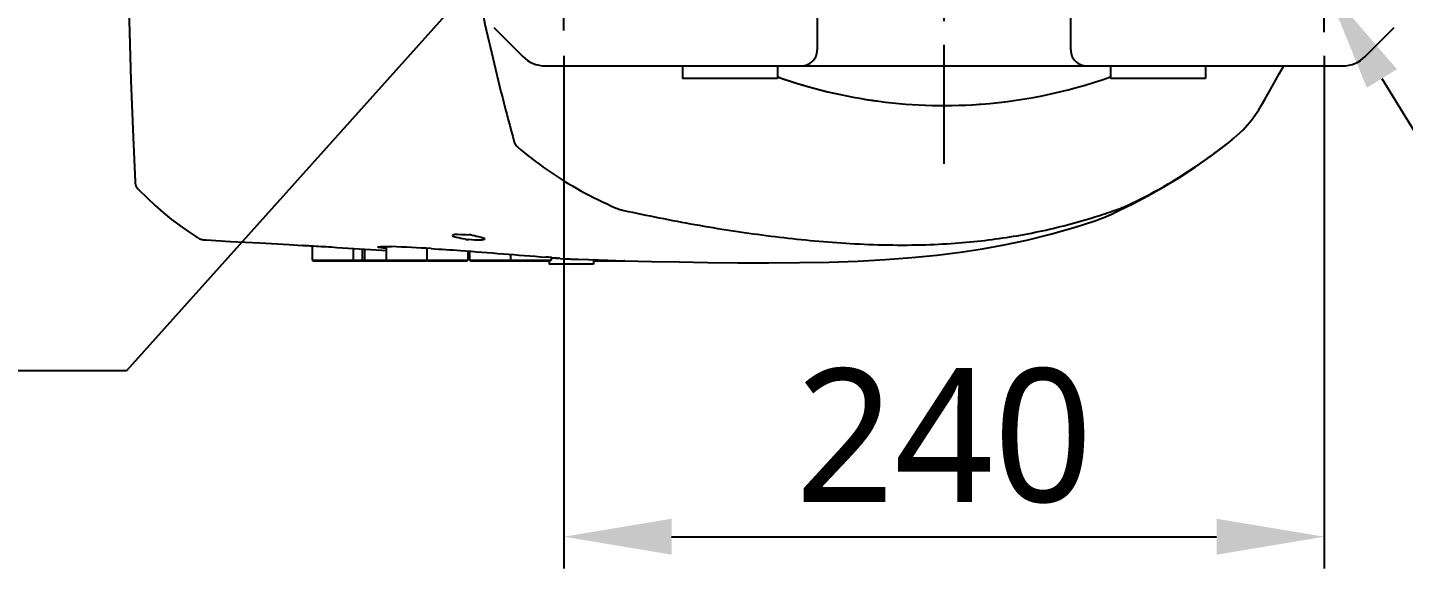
# Model space of a CAD drawing. Header units: millimetres. Extents: x 5828 to 6704, y 123 to 421.
# Drawn here: x 6407.11 to 6428.82, y 304.75 to 313.28 of the extents above; entities that cross this region are included whole.
import ezdxf
from ezdxf import colors
from ezdxf.entities.mleader import LeaderData, LeaderLine
from ezdxf.math import Vec2, Vec3

# ---------------------------------------------------------------- set-up
doc = ezdxf.new("R2010")
doc.units = ezdxf.units.MM
doc.linetypes.add('BANKLINE1', pattern=[5.5, 4, -1.5])
doc.linetypes.add('CENTER', pattern=[0.6, 0.375, -0.075, 0.075, -0.075])
doc.layers.add('00_COMPONENTS', color=7, linetype='BANKLINE1')
doc.layers.add('外形图', color=7, linetype='Continuous')
doc.styles.add('微软雅黑', font='msyh.ttc', dxfattribs={"height": 2.1})
doc.dimstyles.new('尺寸标注_1_20比例', dxfattribs={"dimtxt": 2.1, "dimasz": 1.7, "dimexe": 0.5, "dimexo": 0.4, "dimgap": 0.5, "dimtad": 1, "dimdec": 1, "dimlfac": 20, "dimdsep": 46, "dimtxsty": '微软雅黑', "dimcen": 0.09, "dimadec": 0, "dimazin": 0, "dimtp": 0.01, "dimtm": 0.01, "dimtfac": 1, "dimtdec": 1, "dimtofl": 0, "dimtmove": 0, "dimatfit": 3, "dimfxl": 1, "dimtolj": 1, "dimarcsym": 0})

# ---------------------------------------------------------------- blocks, each defined once
blk = doc.blocks.new('*D1520')
at = {"layer": '00_COMPONENTS', "color": 0, "linetype": 'ByBlock', "lineweight": -2, "ltscale": 20}
for p, q in [((6415.571, 312.834), (6415.571, 304.755)), ((6427.571, 312.834), (6427.571, 304.755)), ((6417.271, 305.255), (6425.871, 305.255))]:
    blk.add_line(p, q, dxfattribs=at)
at = {"layer": '00_COMPONENTS', "color": 0}
for points in [[(6417.271, 305.538), (6417.271, 304.972), (6415.571, 305.255)], [(6425.871, 304.972), (6425.871, 305.538), (6427.571, 305.255)]]:
    blk.add_solid(points, dxfattribs=at)
at = {"layer": 'Defpoints', "color": 0}
for p in [(6415.571, 313.234), (6427.571, 313.234), (6427.571, 305.255)]:
    blk.add_point(p, dxfattribs=at)
at = {"layer": '00_COMPONENTS', "color": 0, "insert": (6421.571, 306.84), "char_height": 2.1, "attachment_point": 5, "style": '微软雅黑'}
blk.add_mtext('\\A1;240', dxfattribs=at)

msp = doc.modelspace()

# ---------------------------------------------------------------- linework, layer by layer
at = {"layer": '00_COMPONENTS', "ltscale": 20}
for p, q in [((6415.5708, 313.2343), (6415.5708, 314.6224)), ((6427.5708, 313.209), (6427.5708, 314.5944))]:
    msp.add_line(p, q, dxfattribs=at)
at = {"layer": '外形图', "linetype": 'CENTER', "ltscale": 5}
msp.add_line((6421.5708, 311.1309), (6421.5708, 332.8238), dxfattribs=at)
at = {"layer": '外形图', "linetype": 'Continuous'}
for p, q in [((6419.5708, 315.1827), (6419.5708, 312.9261)), ((6423.5708, 312.9261), (6423.5708, 315.1827)), ((6414.4672, 313.2796), (6414.9243, 312.8225)), ((6428.2172, 312.8225), (6428.6743, 313.2796)), ((6415.2779, 312.6761), (6427.8637, 312.6761)), ((6417.4458, 312.6761), (6417.4458, 312.4761)), ((6418.9458, 312.6761), (6418.9458, 312.4761)), ((6424.1958, 312.6761), (6424.1958, 312.4761)), ((6425.6958, 312.6761), (6425.6958, 312.4761)), ((6418.9457, 312.4761), (6417.4459, 312.4761)), ((6425.6957, 312.4761), (6424.1959, 312.4761)), ((6426.0298, 311.4419), (6426.0586, 311.4646)), ((6426.0324, 311.444), (6426.1233, 311.5162)), ((6426.1195, 311.5132), (6426.1446, 311.5337)), ((6426.1196, 311.5132), (6426.1233, 311.5162)), ((6424.2366, 310.3496), (6424.32, 310.3888)), ((6409.7962, 309.9685), (6409.8059, 309.9627)), ((6409.8987, 309.9342), (6409.9031, 309.9338)), ((6409.9031, 309.9338), (6409.9075, 309.9334)), ((6409.9075, 309.9334), (6409.9121, 309.933)), ((6409.9121, 309.933), (6409.9167, 309.9327)), ((6409.9167, 309.9327), (6409.9214, 309.9323)), ((6409.9214, 309.9323), (6409.9288, 309.9319)), ((6409.9288, 309.9319), (6410.3116, 309.9102)), ((6411.448, 309.8467), (6411.4477, 309.8468)), ((6411.5987, 309.8396), (6411.5987, 309.6161)), ((6412.7697, 309.8286), (6412.7697, 309.6161)), ((6411.5987, 309.6161), (6412.2487, 309.6161)), ((6411.5987, 309.6161), (6411.6137, 309.6011)), ((6412.2487, 309.6161), (6412.2337, 309.6011)), ((6412.2487, 309.7994), (6412.2487, 309.6161)), ((6412.2487, 309.6161), (6412.3886, 309.6161)), ((6412.3886, 309.6161), (6412.3736, 309.6011)), ((6412.3886, 309.7905), (6412.3886, 309.6161)), ((6412.3886, 309.6161), (6412.4253, 309.6161)), ((6412.4253, 309.7882), (6412.4253, 309.6161)), ((6412.4253, 309.6161), (6412.7697, 309.6161)), ((6412.4253, 309.6161), (6412.4403, 309.6011)), ((6412.6089, 309.7768), (6412.7023, 309.7711)), ((6412.7023, 309.7711), (6412.7697, 309.767)), ((6412.7697, 309.797), (6412.7233, 309.8028)), ((6412.7697, 309.6161), (6413.4095, 309.6161)), ((6412.7697, 309.6161), (6412.7847, 309.6011)), ((6413.4146, 309.611), (6413.4047, 309.6011)), ((6413.4095, 309.8001), (6413.4095, 309.6161)), ((6413.4095, 309.6161), (6414.0595, 309.6161)), ((6413.4095, 309.6161), (6413.4245, 309.6011)), ((6414.0595, 309.6161), (6414.0445, 309.6011)), ((6414.0595, 309.7574), (6414.0595, 309.6161)), ((6414.0821, 309.6984), (6414.0595, 309.6996)), ((6414.0821, 309.7557), (6414.0821, 309.6161)), ((6414.0821, 309.6161), (6414.7321, 309.6161)), ((6414.0821, 309.6161), (6414.0971, 309.6011)), ((6414.7321, 309.6161), (6414.7171, 309.6011)), ((6414.727, 309.611), (6414.7369, 309.6011)), ((6414.7321, 309.7051), (6414.7321, 309.6161)), ((6414.7321, 309.6161), (6415.3719, 309.6161)), ((6415.3719, 309.6161), (6415.3569, 309.6011)), ((6415.3719, 309.6558), (6415.3719, 309.6161)), ((6415.4183, 309.643), (6415.3727, 309.6444)), ((6415.5121, 309.6382), (6415.599, 309.635)), ((6416.0388, 309.62), (6416.0388, 309.5511)), ((6411.6138, 309.6011), (6412.2337, 309.6011)), ((6412.2337, 309.6011), (6412.3736, 309.6011)), ((6412.3736, 309.6011), (6412.4403, 309.6011)), ((6412.4403, 309.6011), (6412.7847, 309.6011)), ((6412.7847, 309.6011), (6413.4047, 309.6011)), ((6413.4245, 309.6011), (6413.4047, 309.6011)), ((6413.4245, 309.6011), (6414.0445, 309.6011)), ((6414.0971, 309.6011), (6414.7171, 309.6011)), ((6414.7171, 309.6011), (6414.7369, 309.6011)), ((6414.7369, 309.6011), (6415.3569, 309.6011)), ((6415.3388, 309.6011), (6415.3388, 309.5511)), ((6416.0388, 309.5511), (6415.3388, 309.5511)), ((6416.0388, 309.6011), (6416.5278, 309.6011)), ((6416.5318, 309.6051), (6416.5278, 309.6011))]:
    msp.add_line(p, q, dxfattribs=at)
for points in [[(6408.7024, 313.7261), (6408.711, 313.3898), (6408.7395, 312.4497), (6408.7737, 311.551), (6408.8055, 310.8481)], [(6426.5812, 312.057), (6426.6319, 312.1453), (6426.7479, 312.3491), (6426.8615, 312.5512), (6426.9309, 312.6761)], [(6426.1446, 311.5337), (6426.292, 311.6702), (6426.4218, 311.8194), (6426.5358, 311.9817), (6426.5813, 312.0572)], [(6424.32, 310.3888), (6424.5584, 310.5063), (6424.7994, 310.6336), (6425.0418, 310.7707), (6425.2856, 310.9188), (6425.5323, 311.0797), (6425.7818, 311.2546), (6426.0324, 311.444)], [(6408.8055, 310.8481), (6408.8077, 310.8274), (6408.8125, 310.8066), (6408.8197, 310.7869), (6408.8289, 310.7685), (6408.8398, 310.752), (6408.8522, 310.7371), (6408.8551, 310.7341)], [(6408.8551, 310.7341), (6408.9959, 310.5939), (6409.125, 310.4733), (6409.2542, 310.3603), (6409.3831, 310.255), (6409.5115, 310.1577), (6409.639, 310.0684), (6409.7656, 309.987), (6409.7962, 309.9685)], [(6423.9333, 310.2282), (6423.9544, 310.2354), (6424.0192, 310.2588), (6424.09, 310.2861), (6424.1643, 310.3171), (6424.238, 310.3501)], [(6415.7949, 309.628), (6416.1295, 309.617), (6416.5322, 309.6051), (6416.9529, 309.5942), (6417.389, 309.5847), (6417.844, 309.5772), (6418.3189, 309.5723), (6418.805, 309.5711), (6419.2893, 309.5747), (6419.7597, 309.5841), (6420.2121, 309.5999), (6420.6454, 309.6229), (6421.0618, 309.6538), (6421.458, 309.6929), (6421.8306, 309.7394), (6422.1796, 309.7925), (6422.521, 309.8544), (6422.8751, 309.9295), (6423.2494, 310.0219), (6423.6389, 310.1331), (6423.9341, 310.2284)], [(6409.8059, 309.9627), (6409.8132, 309.9585), (6409.8196, 309.955), (6409.8252, 309.9521), (6409.8303, 309.9497), (6409.8349, 309.9477), (6409.839, 309.9461), (6409.8426, 309.9449), (6409.846, 309.9437), (6409.8492, 309.9428), (6409.8522, 309.9419), (6409.855, 309.9412), (6409.8578, 309.9405), (6409.8604, 309.9399), (6409.863, 309.9393), (6409.8655, 309.9388), (6409.8679, 309.9384), (6409.8702, 309.9379), (6409.8726, 309.9375), (6409.8748, 309.9372), (6409.8771, 309.9368), (6409.8793, 309.9365), (6409.8815, 309.9362), (6409.8836, 309.9359), (6409.8858, 309.9356), (6409.8879, 309.9354), (6409.8901, 309.9351), (6409.8922, 309.9349), (6409.8943, 309.9346), (6409.8987, 309.9342)], [(6410.3116, 309.9102), (6410.7764, 309.8843), (6411.2357, 309.8586), (6411.4477, 309.8465)]]:
    msp.add_lwpolyline(points, dxfattribs=at)
for centre, radius, start, end in [((6419.3208, 312.9261), 0.25, 269.99975, 0.00011), ((6423.8208, 312.9261), 0.25, 179.99989, 270.00025), ((6415.2779, 313.1761), 0.5, 225, 270), ((6427.8637, 313.1761), 0.5, 270, 315), ((6421.5708, 319.9261), 7.875, 250.53158, 262.4971), ((6421.5708, 319.9261), 7.875, 250.58985, 262.49655), ((6421.5708, 319.9261), 7.875, 273.21339, 289.47295), ((6421.5708, 319.9261), 7.875, 273.2403, 289.473), ((6421.016, 317.8401), 8.1286, 306.10431, 308.08341), ((6420.9972, 317.8662), 8.1608, 304.50093, 305.58558), ((6421.0088, 317.85), 8.1409, 305.58586, 306.10449), ((6421.2026, 319.1402), 9.2627, 289.04187, 289.85729), ((6411.6569, 278.5469), 31.3023, 86.66146, 87.81025), ((6414.2522, 311.7091), 1.7803, 262.26981, 264.15075), ((6413.8975, 308.4734), 1.55, 81.49816, 83.5811), ((6430.259, 593.9383), 284.7092, 266.303496, 266.445758), ((6414.4142, 297.5945), 12.0993, 85.44465, 85.85513), ((6417.434, 357.5716), 47.9717, 267.91511, 268.04186)]:
    msp.add_arc(centre, radius, start, end, dxfattribs=at)
at = {"layer": '外形图'}
msp.add_arc((6421.5708, 319.9261), 7.875, 262.49655, 274.80037, dxfattribs=at)
at = {"layer": '外形图', "linetype": 'Continuous'}
for points in [[(6414.2683, 313.5966), (6414.319, 313.3615), (6414.4254, 312.8909), (6414.6004, 312.1787), (6414.7251, 311.7096), (6414.7896, 311.4756)], [(6414.7896, 311.4756), (6414.7923, 311.4658), (6414.7995, 311.4471), (6414.816, 311.4213), (6414.8305, 311.4061), (6414.8387, 311.3991)], [(6414.8387, 311.3991), (6414.9865, 311.2726), (6415.2985, 311.0316), (6415.8245, 310.7047), (6416.2027, 310.5194), (6416.4, 310.4348)], [(6416.4, 310.4348), (6416.4133, 310.4291), (6416.4394, 310.4184), (6416.4768, 310.4067), (6416.503, 310.4005), (6416.5161, 310.3976)], [(6424.3489, 310.4282), (6424.361, 310.4326), (6424.3847, 310.4417), (6424.4185, 310.4556), (6424.4407, 310.4658), (6424.4515, 310.4708)], [(6415.599, 309.635), (6415.629, 309.6339), (6415.6589, 309.6328), (6415.6888, 309.6317)]]:
    msp.add_open_spline(points, degree=3, dxfattribs=at)
for points, knots in [([(6424.4515, 310.4708), (6424.6518, 310.565), (6425.0423, 310.7681), (6425.4225, 311.0057), (6425.6107, 311.1346), (6425.6197, 311.1407)], [0, 0, 0, 0, 0.4878327, 0.9756655, 1, 1, 1, 1]), ([(6416.5161, 310.3976), (6416.701, 310.3576), (6417.073, 310.2802), (6417.6416, 310.1732), (6418.209, 310.0792), (6418.7684, 309.9999), (6419.3173, 309.9362), (6419.8753, 309.8876), (6420.448, 309.8559), (6421.0782, 309.8481), (6421.6234, 309.8689), (6422.1046, 309.9095), (6422.5541, 309.9682), (6423.006, 310.0486), (6423.4612, 310.1525), (6423.8694, 310.2667), (6424.1208, 310.3485), (6424.2246, 310.3843)], [0, 0, 0, 0, 0.0679625, 0.1359251, 0.2038876, 0.2718502, 0.3398127, 0.4077753, 0.4757378, 0.5437004, 0.6116629, 0.6796254, 0.747588, 0.8155505, 0.8835131, 0.9514756, 1, 1, 1, 1]), ([(6411.4477, 309.8468), (6411.4483, 309.8518), (6411.4788, 309.8387), (6411.4921, 309.8451), (6411.5067, 309.8444)], [0, 0, 0, 0, 0.2547875, 1, 1, 1, 1]), ([(6411.5067, 309.8444), (6411.5315, 309.8432), (6411.6637, 309.8363), (6411.7959, 309.8284), (6411.9034, 309.8215)], [0, 0, 0, 0, 0.1868336, 1, 1, 1, 1]), ([(6412.6385, 309.8208), (6412.6385, 309.826), (6412.6681, 309.8249), (6412.7254, 309.8336), (6412.8007, 309.8283), (6412.8529, 309.8263)], [0, 0, 0, 0, 0.0718993, 0.2722954, 1, 1, 1, 1]), ([(6413.8208, 310.001), (6413.8208, 310.0263), (6413.9538, 310.0158), (6414.0121, 310.0202), (6414.0708, 310.0136)], [0, 0, 0, 0, 0.2993744, 1, 1, 1, 1]), ([(6414.0128, 309.9449), (6413.9662, 309.9513), (6413.9165, 309.9663), (6413.8208, 309.9807), (6413.8208, 310.001)], [0, 0, 0, 0, 0.6977634, 1, 1, 1, 1]), ([(6414.3208, 309.9474), (6414.3208, 309.94), (6414.2864, 309.9315), (6414.2134, 309.9276), (6414.1295, 309.932), (6414.0708, 309.938)], [0, 0, 0, 0, 0.0875127, 0.3020132, 1, 1, 1, 1]), ([(6414.1267, 310.0063), (6414.1737, 309.9993), (6414.2236, 309.982), (6414.3208, 309.968), (6414.3208, 309.9474)], [0, 0, 0, 0, 0.6975136, 1, 1, 1, 1]), ([(6412.7233, 309.8028), (6412.7022, 309.8055), (6412.6825, 309.8134), (6412.6384, 309.8131), (6412.6385, 309.8208)], [0, 0, 0, 0, 0.7325054, 1, 1, 1, 1]), ([(6413.4798, 309.796), (6413.6334, 309.787), (6414.2368, 309.7473), (6414.8392, 309.6948), (6415.2887, 309.6621)], [0, 0, 0, 0, 0.2545985, 1, 1, 1, 1]), ([(6415.3751, 309.6555), (6415.4067, 309.653), (6415.4341, 309.6371), (6415.5029, 309.6538), (6415.5031, 309.6426)], [0, 0, 0, 0, 0.737683, 1, 1, 1, 1]), ([(6415.5031, 309.6426), (6415.5032, 309.6353), (6415.457, 309.6507), (6415.4393, 309.6424), (6415.4183, 309.643)], [0, 0, 0, 0, 0.2570122, 1, 1, 1, 1])]:
    msp.add_open_spline(points, degree=3, knots=knots, dxfattribs=at)

# ---------------------------------------------------------------- dimensions: what is measured, and where the dimension line sits
at = {"layer": '00_COMPONENTS', "linetype": 'ByBlock', "ltscale": 20}
dim = msp.add_linear_dim(base=(6427.5708, 305.2548), p1=(6415.5708, 313.2343), p2=(6427.5708, 313.2343), dimstyle='尺寸标注_1_20比例', dxfattribs=at)
dim.commit()
dim.dimension.update_dxf_attribs({"geometry": '*D1520', "text_midpoint": (6421.5708, 305.2548), "dimtype": 160})

# ---------------------------------------------------------------- leaders
at = {"layer": '外形图'}
ml = msp.add_multileader_mtext('Standard', dxfattribs=at)
ml.set_content('\\A1;2×{\\C256;Φ}13 H7({\\H0.7x;\\S+0.018^ 0;}) trough    ', style='微软雅黑')
ml.set_leader_properties()
ml.build(insert=Vec2(0, 0))
ml.multileader.update_dxf_attribs({"text_left_attachment_type": 5, "text_right_attachment_type": 5, "dogleg_length": 1.7894, "arrow_head_size": 1.7})
ctx = ml.context
ctx.base_point, ctx.char_height, ctx.arrow_head_size, ctx.landing_gap_size, ctx.plane_origin = Vec3(6374.7132, 307.8701), 2.1, 1.7, 0.375, Vec3(6478.3825, 325.906)
ctx.left_attachment, ctx.right_attachment, ctx.text_align_type = 5, 5, 2
notes = []
notes.append((ctx, [(0, (1, 1, 0), (6408.6697, 307.8701), (-1, 0), 1.7894, [(0, [(6415.2708, 315.2261)], 0, [])])]))
ctx.mtext.insert, ctx.mtext.width, ctx.mtext.alignment, ctx.mtext.flow_direction = Vec3(6406.5052, 312.1127), 33.537697, 3, 5
ml = msp.add_multileader_mtext('Standard', dxfattribs=at)
ml.set_content('\\A1;4×{\\C256;Φ}18 trough    ', style='微软雅黑')
ml.set_leader_properties()
ml.build(insert=Vec2(0, 0))
ml.multileader.update_dxf_attribs({"text_left_attachment_type": 5, "text_right_attachment_type": 5, "dogleg_length": 1.5, "arrow_head_size": 1.7})
ctx = ml.context
ctx.base_point, ctx.char_height, ctx.arrow_head_size, ctx.landing_gap_size, ctx.plane_origin = Vec3(6432.7958, 307.8847), 2.1, 1.7, 0.375, Vec3(6478.3825, 294.5361)
ctx.left_attachment, ctx.right_attachment = 5, 5
notes.append((ctx, [(0, (1, 1, 0), (6431.2958, 307.8847), (1, 0), 1.5, [(0, [(6427.5921, 313.9261)], 0, [])])]))
ctx.mtext.insert, ctx.mtext.width, ctx.mtext.flow_direction = Vec3(6433.1708, 310.8103), 30.025856, 5
for ctx, leaders in notes:
    for number, flags, end, landing, length, lines in leaders:
        leader = LeaderData()
        leader.index, (leader.has_last_leader_line, leader.has_dogleg_vector, leader.attachment_direction) = number, flags
        leader.last_leader_point, leader.dogleg_vector, leader.dogleg_length = Vec3(end), Vec3(landing), length
        for number, points, colour, breaks in lines:
            line = LeaderLine()
            line.index, line.vertices, line.color, line.breaks = number, Vec3.list(points), colors.encode_raw_color(colour), breaks
            leader.lines.append(line)
        ctx.leaders.append(leader)

doc.saveas('drawing.dxf')
